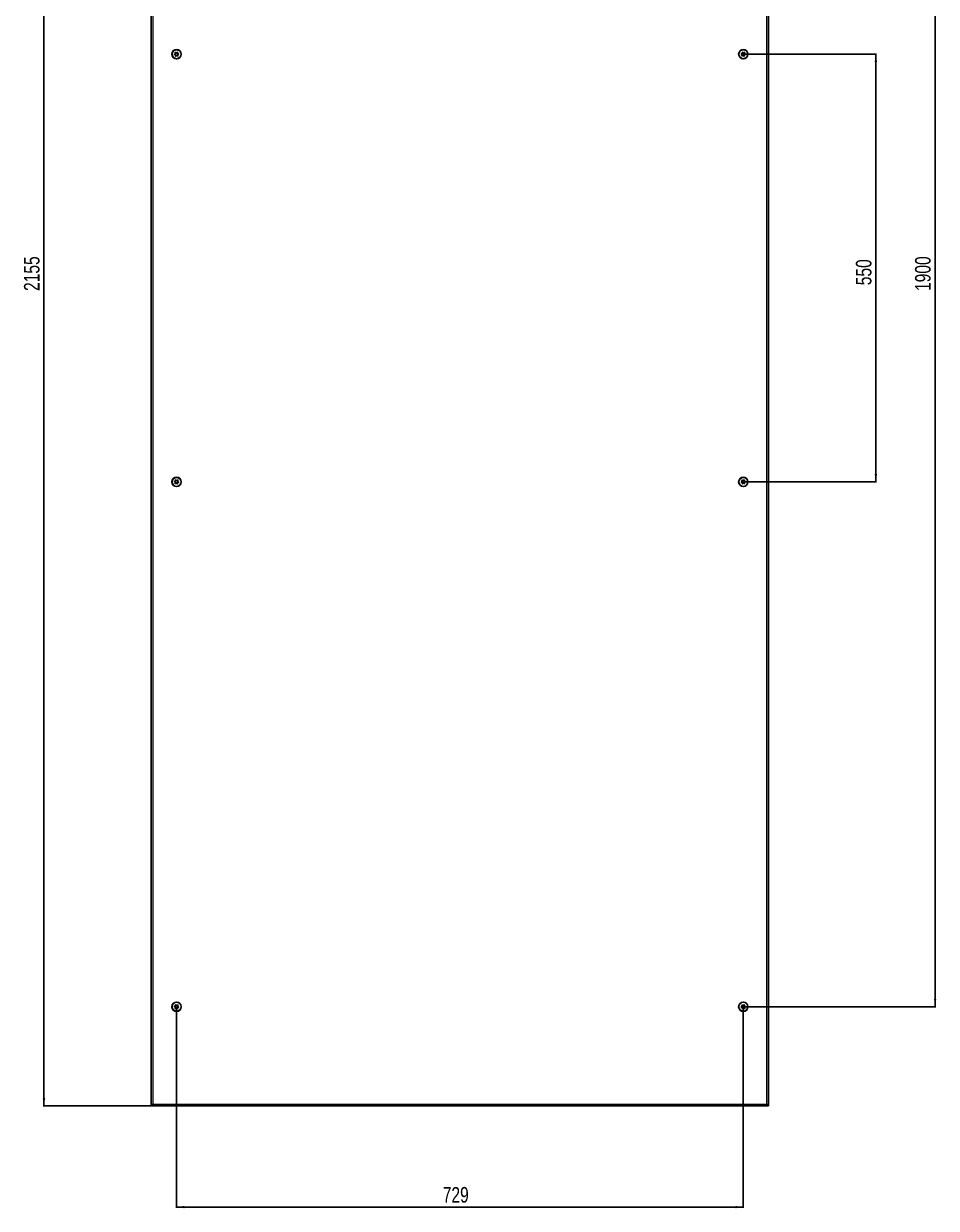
# Model space of a CAD drawing. Header units: millimetres. Extents: x -435 to 1908, y -1307 to 1206.
# Drawn here: x -435 to 738, y -1307 to 216 of the extents above; entities that cross this region are included whole.
import ezdxf

# ---------------------------------------------------------------- set-up
doc = ezdxf.new("R2010")
doc.units = ezdxf.units.MM
doc.layers.add('FORMAT', color=7, linetype='Continuous')
doc.styles.add('SLDTEXTSTYLE0', font='TXT', dxfattribs={"width": 0.75})
doc.dimstyles.new('SLDDIMSTYLE1', dxfattribs={"dimtxt": 20, "dimasz": 10, "dimexe": 0, "dimexo": 0.0625, "dimgap": 5, "dimtad": 2, "dimdec": 1, "dimrnd": 1e-09, "dimzin": 12, "dimdsep": 46, "dimtxsty": 'SLDTEXTSTYLE0', "dimsah": 1, "dimcen": 0.09, "dimadec": 0, "dimazin": 3, "dimtfac": 1, "dimtofl": 0, "dimtmove": 0, "dimatfit": 3, "dimfxl": 0, "dimfrac": 2, "dimtolj": 1, "dimtzin": 12, "dimarcsym": 0})

# ---------------------------------------------------------------- blocks, each defined once
blk = doc.blocks.new('_D_1')
at = {"layer": 'FORMAT'}
for p, q in [((-271.3, 979.6), (-410.3, 979.6)), ((-409.3, 979.6), (-409.3, -1175.4)), ((-271.3, -1175.4), (-410.3, -1175.4))]:
    blk.add_line(p, q, dxfattribs=at)
for points in [[(-409.3, 979.6), (-410.8, 969.6), (-407.7, 969.6)], [(-409.3, -1175.4), (-407.7, -1165.4), (-410.8, -1165.4)]]:
    blk.add_solid(points, dxfattribs=at)
at = {"layer": 'FORMAT', "insert": (-435, -127.5), "char_height": 20, "attachment_point": 1, "rotation": 90, "style": 'SLDTEXTSTYLE0'}
blk.add_mtext('2155', dxfattribs=at)
blk = doc.blocks.new('_D_3')
at = {"layer": 'FORMAT'}
for p, q in [((490.2, 852.1), (737.9, 852.1)), ((736.9, 852.1), (736.9, -1047.9)), ((490.2, -1047.9), (737.9, -1047.9))]:
    blk.add_line(p, q, dxfattribs=at)
for points in [[(736.9, 852.1), (735.4, 842.1), (738.4, 842.1)], [(736.9, -1047.9), (738.4, -1037.9), (735.4, -1037.9)]]:
    blk.add_solid(points, dxfattribs=at)
at = {"layer": 'FORMAT', "insert": (711.1, -127.5), "char_height": 20, "attachment_point": 1, "rotation": 90, "style": 'SLDTEXTSTYLE0'}
blk.add_mtext('1900', dxfattribs=at)
blk = doc.blocks.new('_D_4')
at = {"layer": 'FORMAT'}
for p, q in [((-238.8, -1048), (-238.8, -1306.6)), ((490.2, -1048), (490.2, -1306.6)), ((-238.8, -1305.6), (490.2, -1305.6))]:
    blk.add_line(p, q, dxfattribs=at)
for points in [[(-238.8, -1305.6), (-228.8, -1307.1), (-228.8, -1304.1)], [(490.2, -1305.6), (480.2, -1304.1), (480.2, -1307.1)]]:
    blk.add_solid(points, dxfattribs=at)
at = {"layer": 'FORMAT', "insert": (103.6, -1279.8), "char_height": 20, "attachment_point": 1, "style": 'SLDTEXTSTYLE0'}
blk.add_mtext('729', dxfattribs=at)
blk = doc.blocks.new('_D_5')
at = {"layer": 'FORMAT'}
for p, q in [((490.2, 177.1), (661.7, 177.1)), ((660.7, 177.1), (660.7, -372.9)), ((490.2, -372.9), (661.7, -372.9))]:
    blk.add_line(p, q, dxfattribs=at)
for points in [[(660.7, 177.1), (659.2, 167.1), (662.3, 167.1)], [(660.7, -372.9), (662.3, -362.9), (659.2, -362.9)]]:
    blk.add_solid(points, dxfattribs=at)
at = {"layer": 'FORMAT', "insert": (635, -120.1), "char_height": 20, "attachment_point": 1, "rotation": 90, "style": 'SLDTEXTSTYLE0'}
blk.add_mtext('550', dxfattribs=at)

msp = doc.modelspace()

# ---------------------------------------------------------------- linework, layer by layer
at = {"color": 7, "linetype": 'Continuous', "lineweight": 25}
for p, q in [((-271.26, 979.56), (-271.26, -1175.44)), ((522.74, -1175.44), (522.74, 979.56)), ((-269.76, -1175.44), (-271.26, -1175.44)), ((-269.76, -1175.44), (-269.56, -1175.44)), ((-269.56, -1174.33), (-269.56, -1175.44)), ((-269.56, -1175.44), (521.04, -1175.44)), ((521.04, -1174.33), (521.04, -1175.44)), ((521.04, -1175.44), (521.24, -1175.44)), ((522.74, -1175.44), (521.24, -1175.44))]:
    msp.add_line(p, q, dxfattribs=at)
at = {"color": 8, "linetype": 'Continuous', "lineweight": 18}
for p, q in [((-269.16, 977.46), (-269.16, -1173.34)), ((520.64, -1173.34), (520.64, 977.46)), ((-269.16, -1173.34), (520.64, -1173.34))]:
    msp.add_line(p, q, dxfattribs=at)
at = {"color": 7, "linetype": 'Continuous', "lineweight": 25}
for centre, radius in [((-238.76, 177.06), 6), ((-238.76, 177.06), 5.78), ((490.24, 177.06), 6), ((490.24, 177.06), 5.78), ((-238.76, 177.06), 1.85), ((490.24, 177.06), 1.85), ((-238.76, -372.94), 6), ((-238.76, -372.94), 5.78), ((-238.76, -372.94), 1.85), ((490.24, -372.94), 6), ((490.24, -372.94), 5.78), ((490.24, -372.94), 1.85), ((-238.76, -1047.94), 6), ((-238.76, -1047.94), 5.78), ((-238.76, -1047.94), 1.85), ((490.24, -1047.94), 6), ((490.24, -1047.94), 5.78), ((490.24, -1047.94), 1.85)]:
    msp.add_circle(centre, radius, dxfattribs=at)
for points, knots in [([(-237.73, 179.66), (-237.74, 179.66), (-237.76, 179.67), (-237.82, 179.65), (-237.95, 179.58), (-238.24, 179.32), (-238.65, 178.97), (-239.27, 178.85), (-239.76, 179.01), (-240.12, 179.18), (-240.34, 179.26), (-240.44, 179.28), (-240.48, 179.27), (-240.51, 179.25), (-240.52, 179.22), (-240.54, 179.16), (-240.52, 178.89), (-240.41, 178.43), (-240.41, 177.71), (-240.9, 177.2), (-241.3, 176.94), (-241.5, 176.76), (-241.53, 176.7), (-241.54, 176.66), (-241.53, 176.63), (-241.51, 176.6), (-241.48, 176.58), (-241.41, 176.53), (-241.2, 176.45), (-240.84, 176.32), (-240.37, 176.1), (-240, 175.59), (-239.94, 175.05), (-239.9, 174.66), (-239.86, 174.52), (-239.83, 174.47), (-239.8, 174.45), (-239.76, 174.45), (-239.71, 174.46), (-239.58, 174.54), (-239.29, 174.79), (-238.88, 175.14), (-238.26, 175.26), (-237.77, 175.1), (-237.41, 174.94), (-237.19, 174.85), (-237.09, 174.84), (-237.05, 174.84), (-237.02, 174.86), (-237, 174.89), (-236.99, 174.96), (-237.01, 175.22), (-237.12, 175.69), (-237.11, 176.4), (-236.63, 176.92), (-236.23, 177.17), (-236.03, 177.35), (-236, 177.42), (-235.99, 177.45), (-236, 177.48), (-236.02, 177.51), (-236.05, 177.54), (-236.12, 177.58), (-236.33, 177.67), (-236.69, 177.79), (-237.16, 178.01), (-237.53, 178.52), (-237.58, 179.06), (-237.62, 179.45), (-237.67, 179.59), (-237.7, 179.64), (-237.72, 179.65), (-237.73, 179.66)], [0, 0, 0, 0, 0.0020087, 0.00442, 0.0093647, 0.0255282, 0.0677053, 0.0957862, 0.1246456, 0.1503415, 0.1605194, 0.1633943, 0.1656965, 0.1672448, 0.1688741, 0.1707699, 0.1786058, 0.2119941, 0.2499945, 0.2879948, 0.3213831, 0.329219, 0.3311148, 0.3327441, 0.3342924, 0.3362166, 0.3385353, 0.3413178, 0.349662, 0.3753578, 0.4042173, 0.4322982, 0.4744753, 0.4906388, 0.4966691, 0.49844, 0.5, 0.5020087, 0.50442, 0.5093647, 0.5255282, 0.5677053, 0.5957862, 0.6246456, 0.6503415, 0.6605194, 0.6633943, 0.6656965, 0.6672448, 0.6688741, 0.6707699, 0.6786058, 0.7119941, 0.7499945, 0.7879948, 0.8213831, 0.829219, 0.8311148, 0.8327441, 0.8342924, 0.8362166, 0.8385353, 0.8413178, 0.849662, 0.8753578, 0.9042173, 0.9322982, 0.9744753, 0.9906388, 0.9966691, 0.99844, 1, 1, 1, 1]), ([(489.2, 179.66), (489.19, 179.65), (489.16, 179.64), (489.14, 179.58), (489.09, 179.45), (489.06, 179.06), (489, 178.52), (488.63, 178.01), (488.16, 177.79), (487.79, 177.66), (487.57, 177.57), (487.5, 177.51), (487.47, 177.48), (487.46, 177.45), (487.47, 177.42), (487.5, 177.35), (487.7, 177.17), (488.1, 176.92), (488.59, 176.4), (488.59, 175.69), (488.48, 175.22), (488.46, 174.96), (488.48, 174.89), (488.49, 174.86), (488.52, 174.84), (488.56, 174.84), (488.6, 174.84), (488.68, 174.86), (488.89, 174.94), (489.24, 175.1), (489.73, 175.26), (490.35, 175.14), (490.76, 174.79), (491.06, 174.53), (491.19, 174.46), (491.24, 174.45), (491.28, 174.45), (491.31, 174.48), (491.34, 174.53), (491.38, 174.67), (491.42, 175.05), (491.47, 175.59), (491.84, 176.1), (492.31, 176.32), (492.68, 176.45), (492.9, 176.54), (492.98, 176.6), (493, 176.63), (493.01, 176.66), (493, 176.7), (492.97, 176.76), (492.77, 176.94), (492.37, 177.2), (491.89, 177.71), (491.88, 178.43), (491.99, 178.89), (492.01, 179.16), (492, 179.22), (491.98, 179.25), (491.95, 179.27), (491.92, 179.27), (491.87, 179.27), (491.79, 179.25), (491.58, 179.17), (491.23, 179.01), (490.74, 178.85), (490.12, 178.97), (489.71, 179.32), (489.41, 179.58), (489.29, 179.65), (489.23, 179.66), (489.21, 179.66), (489.2, 179.66)], [0, 0, 0, 0, 0.0020087, 0.00442, 0.0093647, 0.0255282, 0.0677053, 0.0957862, 0.1246456, 0.1503415, 0.1605194, 0.1633943, 0.1656965, 0.1672448, 0.1688741, 0.1707699, 0.1786058, 0.2119941, 0.2499945, 0.2879948, 0.3213831, 0.329219, 0.3311148, 0.3327441, 0.3342924, 0.3362166, 0.3385353, 0.3413178, 0.349662, 0.3753578, 0.4042173, 0.4322982, 0.4744753, 0.4906388, 0.4966691, 0.49844, 0.5, 0.5020087, 0.50442, 0.5093647, 0.5255282, 0.5677053, 0.5957862, 0.6246456, 0.6503415, 0.6605194, 0.6633943, 0.6656965, 0.6672448, 0.6688741, 0.6707699, 0.6786058, 0.7119941, 0.7499945, 0.7879948, 0.8213831, 0.829219, 0.8311148, 0.8327441, 0.8342924, 0.8362166, 0.8385353, 0.8413178, 0.849662, 0.8753578, 0.9042173, 0.9322982, 0.9744753, 0.9906388, 0.9966691, 0.99844, 1, 1, 1, 1]), ([(-237.73, -375.54), (-237.72, -375.54), (-237.69, -375.52), (-237.66, -375.47), (-237.62, -375.33), (-237.58, -374.95), (-237.53, -374.41), (-237.16, -373.9), (-236.69, -373.68), (-236.32, -373.55), (-236.1, -373.46), (-236.02, -373.4), (-236, -373.37), (-235.99, -373.34), (-236, -373.3), (-236.03, -373.24), (-236.23, -373.06), (-236.63, -372.8), (-237.11, -372.29), (-237.12, -371.57), (-237.01, -371.11), (-236.99, -370.84), (-237, -370.78), (-237.02, -370.75), (-237.05, -370.73), (-237.08, -370.73), (-237.13, -370.73), (-237.21, -370.75), (-237.42, -370.83), (-237.77, -370.99), (-238.26, -371.15), (-238.88, -371.03), (-239.29, -370.68), (-239.59, -370.42), (-239.72, -370.35), (-239.77, -370.34), (-239.81, -370.34), (-239.84, -370.37), (-239.86, -370.41), (-239.9, -370.55), (-239.94, -370.94), (-240, -371.48), (-240.37, -371.99), (-240.84, -372.21), (-241.21, -372.34), (-241.43, -372.43), (-241.5, -372.49), (-241.53, -372.52), (-241.54, -372.55), (-241.53, -372.58), (-241.5, -372.65), (-241.3, -372.83), (-240.9, -373.08), (-240.41, -373.6), (-240.41, -374.31), (-240.52, -374.78), (-240.54, -375.04), (-240.52, -375.11), (-240.51, -375.14), (-240.48, -375.16), (-240.44, -375.16), (-240.4, -375.16), (-240.32, -375.14), (-240.11, -375.06), (-239.76, -374.9), (-239.27, -374.74), (-238.65, -374.86), (-238.24, -375.21), (-237.94, -375.47), (-237.81, -375.54), (-237.76, -375.55), (-237.74, -375.55), (-237.73, -375.54)], [0, 0, 0, 0, 0.0020087, 0.00442, 0.0093647, 0.0255282, 0.0677053, 0.0957862, 0.1246456, 0.1503415, 0.1605194, 0.1633943, 0.1656965, 0.1672448, 0.1688741, 0.1707699, 0.1786058, 0.2119941, 0.2499945, 0.2879948, 0.3213831, 0.329219, 0.3311148, 0.3327441, 0.3342924, 0.3362166, 0.3385353, 0.3413178, 0.349662, 0.3753578, 0.4042173, 0.4322982, 0.4744753, 0.4906388, 0.4966691, 0.49844, 0.5, 0.5020087, 0.50442, 0.5093647, 0.5255282, 0.5677053, 0.5957862, 0.6246456, 0.6503415, 0.6605194, 0.6633943, 0.6656965, 0.6672448, 0.6688741, 0.6707699, 0.6786058, 0.7119941, 0.7499945, 0.7879948, 0.8213831, 0.829219, 0.8311148, 0.8327441, 0.8342924, 0.8362166, 0.8385353, 0.8413178, 0.849662, 0.8753578, 0.9042173, 0.9322982, 0.9744753, 0.9906388, 0.9966691, 0.99844, 1, 1, 1, 1]), ([(489.2, -375.54), (489.21, -375.55), (489.24, -375.55), (489.29, -375.54), (489.42, -375.46), (489.71, -375.21), (490.12, -374.86), (490.74, -374.74), (491.23, -374.9), (491.59, -375.06), (491.81, -375.15), (491.91, -375.16), (491.95, -375.16), (491.98, -375.14), (492, -375.11), (492.01, -375.04), (491.99, -374.78), (491.88, -374.31), (491.89, -373.6), (492.37, -373.08), (492.77, -372.83), (492.97, -372.65), (493, -372.58), (493.01, -372.55), (493, -372.52), (492.98, -372.49), (492.95, -372.46), (492.88, -372.42), (492.67, -372.33), (492.31, -372.21), (491.84, -371.99), (491.47, -371.48), (491.42, -370.94), (491.38, -370.55), (491.34, -370.4), (491.3, -370.36), (491.27, -370.34), (491.23, -370.34), (491.18, -370.35), (491.05, -370.43), (490.76, -370.68), (490.35, -371.03), (489.73, -371.15), (489.24, -370.99), (488.88, -370.82), (488.66, -370.74), (488.56, -370.72), (488.52, -370.73), (488.49, -370.75), (488.48, -370.78), (488.46, -370.84), (488.48, -371.11), (488.59, -371.57), (488.59, -372.29), (488.1, -372.8), (487.7, -373.06), (487.5, -373.24), (487.47, -373.3), (487.46, -373.34), (487.47, -373.37), (487.49, -373.4), (487.52, -373.42), (487.59, -373.47), (487.8, -373.55), (488.16, -373.68), (488.63, -373.9), (489, -374.41), (489.06, -374.95), (489.1, -375.34), (489.14, -375.48), (489.17, -375.53), (489.19, -375.54), (489.2, -375.54)], [0, 0, 0, 0, 0.0020087, 0.00442, 0.0093647, 0.0255282, 0.0677053, 0.0957862, 0.1246456, 0.1503415, 0.1605194, 0.1633943, 0.1656965, 0.1672448, 0.1688741, 0.1707699, 0.1786058, 0.2119941, 0.2499945, 0.2879948, 0.3213831, 0.329219, 0.3311148, 0.3327441, 0.3342924, 0.3362166, 0.3385353, 0.3413178, 0.349662, 0.3753578, 0.4042173, 0.4322982, 0.4744753, 0.4906388, 0.4966691, 0.49844, 0.5, 0.5020087, 0.50442, 0.5093647, 0.5255282, 0.5677053, 0.5957862, 0.6246456, 0.6503415, 0.6605194, 0.6633943, 0.6656965, 0.6672448, 0.6688741, 0.6707699, 0.6786058, 0.7119941, 0.7499945, 0.7879948, 0.8213831, 0.829219, 0.8311148, 0.8327441, 0.8342924, 0.8362166, 0.8385353, 0.8413178, 0.849662, 0.8753578, 0.9042173, 0.9322982, 0.9744753, 0.9906388, 0.9966691, 0.99844, 1, 1, 1, 1]), ([(-237.73, -1050.54), (-237.72, -1050.54), (-237.69, -1050.52), (-237.66, -1050.47), (-237.62, -1050.33), (-237.58, -1049.95), (-237.53, -1049.41), (-237.16, -1048.9), (-236.69, -1048.68), (-236.32, -1048.55), (-236.1, -1048.46), (-236.02, -1048.4), (-236, -1048.37), (-235.99, -1048.34), (-236, -1048.3), (-236.03, -1048.24), (-236.23, -1048.06), (-236.63, -1047.8), (-237.11, -1047.29), (-237.12, -1046.57), (-237.01, -1046.11), (-236.99, -1045.84), (-237, -1045.78), (-237.02, -1045.75), (-237.05, -1045.73), (-237.08, -1045.73), (-237.13, -1045.73), (-237.21, -1045.75), (-237.42, -1045.83), (-237.77, -1045.99), (-238.26, -1046.15), (-238.88, -1046.03), (-239.29, -1045.68), (-239.59, -1045.42), (-239.72, -1045.35), (-239.77, -1045.34), (-239.81, -1045.34), (-239.84, -1045.37), (-239.86, -1045.41), (-239.9, -1045.55), (-239.94, -1045.94), (-240, -1046.48), (-240.37, -1046.99), (-240.84, -1047.21), (-241.21, -1047.34), (-241.43, -1047.43), (-241.5, -1047.49), (-241.53, -1047.52), (-241.54, -1047.55), (-241.53, -1047.58), (-241.5, -1047.65), (-241.3, -1047.83), (-240.9, -1048.08), (-240.41, -1048.6), (-240.41, -1049.31), (-240.52, -1049.78), (-240.54, -1050.04), (-240.52, -1050.11), (-240.51, -1050.14), (-240.48, -1050.16), (-240.44, -1050.16), (-240.4, -1050.16), (-240.32, -1050.14), (-240.11, -1050.06), (-239.76, -1049.9), (-239.27, -1049.74), (-238.65, -1049.86), (-238.24, -1050.21), (-237.94, -1050.47), (-237.81, -1050.54), (-237.76, -1050.55), (-237.74, -1050.55), (-237.73, -1050.54)], [0, 0, 0, 0, 0.0020087, 0.00442, 0.0093647, 0.0255282, 0.0677053, 0.0957862, 0.1246456, 0.1503415, 0.1605194, 0.1633943, 0.1656965, 0.1672448, 0.1688741, 0.1707699, 0.1786058, 0.2119941, 0.2499945, 0.2879948, 0.3213831, 0.329219, 0.3311148, 0.3327441, 0.3342924, 0.3362166, 0.3385353, 0.3413178, 0.349662, 0.3753578, 0.4042173, 0.4322982, 0.4744753, 0.4906388, 0.4966691, 0.49844, 0.5, 0.5020087, 0.50442, 0.5093647, 0.5255282, 0.5677053, 0.5957862, 0.6246456, 0.6503415, 0.6605194, 0.6633943, 0.6656965, 0.6672448, 0.6688741, 0.6707699, 0.6786058, 0.7119941, 0.7499945, 0.7879948, 0.8213831, 0.829219, 0.8311148, 0.8327441, 0.8342924, 0.8362166, 0.8385353, 0.8413178, 0.849662, 0.8753578, 0.9042173, 0.9322982, 0.9744753, 0.9906388, 0.9966691, 0.99844, 1, 1, 1, 1]), ([(489.2, -1050.54), (489.21, -1050.55), (489.24, -1050.55), (489.29, -1050.54), (489.42, -1050.46), (489.71, -1050.21), (490.12, -1049.86), (490.74, -1049.74), (491.23, -1049.9), (491.59, -1050.06), (491.81, -1050.15), (491.91, -1050.16), (491.95, -1050.16), (491.98, -1050.14), (492, -1050.11), (492.01, -1050.04), (491.99, -1049.78), (491.88, -1049.31), (491.89, -1048.6), (492.37, -1048.08), (492.77, -1047.83), (492.97, -1047.65), (493, -1047.58), (493.01, -1047.55), (493, -1047.52), (492.98, -1047.49), (492.95, -1047.46), (492.88, -1047.42), (492.67, -1047.33), (492.31, -1047.21), (491.84, -1046.99), (491.47, -1046.48), (491.42, -1045.94), (491.38, -1045.55), (491.34, -1045.4), (491.3, -1045.36), (491.27, -1045.34), (491.23, -1045.34), (491.18, -1045.35), (491.05, -1045.43), (490.76, -1045.68), (490.35, -1046.03), (489.73, -1046.15), (489.24, -1045.99), (488.88, -1045.82), (488.66, -1045.74), (488.56, -1045.72), (488.52, -1045.73), (488.49, -1045.75), (488.48, -1045.78), (488.46, -1045.84), (488.48, -1046.11), (488.59, -1046.57), (488.59, -1047.29), (488.1, -1047.8), (487.7, -1048.06), (487.5, -1048.24), (487.47, -1048.3), (487.46, -1048.34), (487.47, -1048.37), (487.49, -1048.4), (487.52, -1048.42), (487.59, -1048.47), (487.8, -1048.55), (488.16, -1048.68), (488.63, -1048.9), (489, -1049.41), (489.06, -1049.95), (489.1, -1050.34), (489.14, -1050.48), (489.17, -1050.53), (489.19, -1050.54), (489.2, -1050.54)], [0, 0, 0, 0, 0.0020087, 0.00442, 0.0093647, 0.0255282, 0.0677053, 0.0957862, 0.1246456, 0.1503415, 0.1605194, 0.1633943, 0.1656965, 0.1672448, 0.1688741, 0.1707699, 0.1786058, 0.2119941, 0.2499945, 0.2879948, 0.3213831, 0.329219, 0.3311148, 0.3327441, 0.3342924, 0.3362166, 0.3385353, 0.3413178, 0.349662, 0.3753578, 0.4042173, 0.4322982, 0.4744753, 0.4906388, 0.4966691, 0.49844, 0.5, 0.5020087, 0.50442, 0.5093647, 0.5255282, 0.5677053, 0.5957862, 0.6246456, 0.6503415, 0.6605194, 0.6633943, 0.6656965, 0.6672448, 0.6688741, 0.6707699, 0.6786058, 0.7119941, 0.7499945, 0.7879948, 0.8213831, 0.829219, 0.8311148, 0.8327441, 0.8342924, 0.8362166, 0.8385353, 0.8413178, 0.849662, 0.8753578, 0.9042173, 0.9322982, 0.9744753, 0.9906388, 0.9966691, 0.99844, 1, 1, 1, 1]), ([(-271.26, -1175.44), (-271.26, -1175.27), (-271.21, -1175.09), (-271, -1174.74), (-270.84, -1174.57), (-270.45, -1174.22), (-270.22, -1174.04), (-269.71, -1173.69), (-269.44, -1173.52), (-269.16, -1173.34)], [0, 0, 0, 0, 0.25, 0.25, 0.5, 0.5, 0.75, 0.75, 1, 1, 1, 1]), ([(-269.76, -1175.44), (-269.76, -1175.27), (-269.75, -1175.09), (-269.69, -1174.74), (-269.64, -1174.57), (-269.53, -1174.22), (-269.47, -1174.04), (-269.32, -1173.69), (-269.24, -1173.52), (-269.16, -1173.34)], [0, 0, 0, 0, 0.25, 0.25, 0.5, 0.5, 0.75, 0.75, 1, 1, 1, 1]), ([(-269.16, -1173.34), (-269.2, -1173.62), (-269.23, -1173.89), (-269.3, -1174.4), (-269.33, -1174.63), (-269.4, -1175.02), (-269.43, -1175.18), (-269.5, -1175.39), (-269.53, -1175.44), (-269.56, -1175.44)], [0, 0, 0, 0, 0.25, 0.25, 0.5, 0.5, 0.75, 0.75, 1, 1, 1, 1]), ([(521.04, -1175.44), (521, -1175.44), (520.97, -1175.39), (520.9, -1175.18), (520.87, -1175.02), (520.8, -1174.63), (520.77, -1174.4), (520.7, -1173.89), (520.67, -1173.62), (520.64, -1173.34)], [0, 0, 0, 0, 0.25, 0.25, 0.5, 0.5, 0.75, 0.75, 1, 1, 1, 1]), ([(520.64, -1173.34), (520.91, -1173.52), (521.18, -1173.69), (521.7, -1174.05), (521.92, -1174.22), (522.32, -1174.57), (522.47, -1174.74), (522.68, -1175.09), (522.74, -1175.27), (522.74, -1175.44)], [0, 0, 0, 0, 0.25, 0.25, 0.5, 0.5, 0.75, 0.75, 1, 1, 1, 1]), ([(520.64, -1173.34), (520.79, -1173.7), (520.95, -1174.05), (521.17, -1174.75), (521.24, -1175.09), (521.24, -1175.44)], [0, 0, 0, 0, 0.5, 0.5, 1, 1, 1, 1])]:
    msp.add_open_spline(points, degree=3, knots=knots, dxfattribs=at)

# ---------------------------------------------------------------- dimensions: what is measured, and where the dimension line sits
at = {"layer": 'FORMAT'}
for base, p1, p2, picture, middle in [((-409.27, -1175.44), (-271.26, 979.56), (-271.26, -1175.44), '_D_1', (-409.27, -97.94)), ((736.91, -1047.94), (490.24, 852.06), (490.24, -1047.94), '_D_3', (736.91, -97.94)), ((660.74, -372.94), (490.24, 177.06), (490.24, -372.94), '_D_5', (660.74, -97.94))]:
    dim = msp.add_linear_dim(base=base, p1=p1, p2=p2, angle=90, dimstyle='SLDDIMSTYLE1', dxfattribs=at)
    dim.commit()
    dim.dimension.update_dxf_attribs({"geometry": picture, "text_midpoint": middle, "dimtype": 160})
dim = msp.add_linear_dim(base=(490.24, -1305.61), p1=(-238.76, -1047.94), p2=(490.24, -1047.94), dimstyle='SLDDIMSTYLE1', dxfattribs=at)
dim.commit()
dim.dimension.update_dxf_attribs({"geometry": '_D_4', "text_midpoint": (125.74, -1305.61), "dimtype": 160})

doc.saveas('drawing.dxf')
